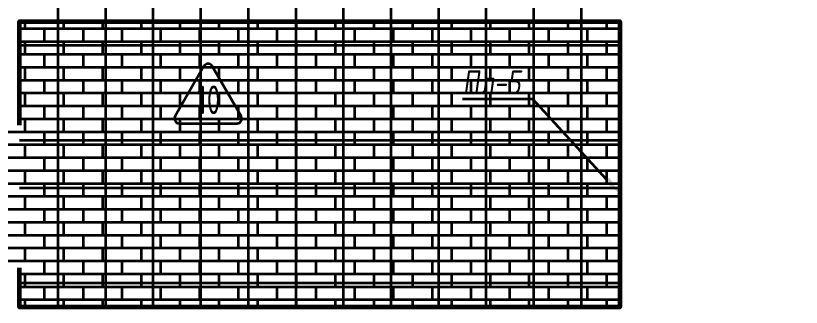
# Model space of a CAD drawing. Header units: millimetres. Extents: x -510890 to 418982, y -118257 to 141350.
# Drawn here: x -18232 to -9999, y -61676 to -58616 of the extents above; entities that cross this region are included whole.
import ezdxf
from ezdxf import colors
from ezdxf.entities.mleader import LeaderData, LeaderLine
from ezdxf.enums import TextEntityAlignment as Align
from ezdxf.math import Vec2, Vec3

# ---------------------------------------------------------------- set-up
doc = ezdxf.new("R2010")
doc.units = ezdxf.units.MM
doc.layers.add('АР_Площадь контур', color=220, linetype='Continuous', lineweight=35, plot=False)
doc.styles.add('ISOCPEUR', font='isocpeur.ttf', dxfattribs={"height": 800})
doc.styles.add('Архитект', font='isocpeur.ttf', dxfattribs={"width": 0.8, "oblique": 8})

msp = doc.modelspace()

# ---------------------------------------------------------------- hatches: boundary and pattern name
at = {"layer": 'АР_Площадь контур', "true_color": 0x000000, "transparency": 33554687}
h = msp.add_hatch(dxfattribs=at)
h.set_pattern_fill('ANSI37', color=18, scale=157, angle=45, style=0)
h.set_pattern_definition([(90, (-131938.25, -125721.33), (-498.475, 0), []), (180, (-131938.25, -125721.33), (-6e-14, -498.475), [])])
h.paths.add_polyline_path([(-11900.8, -60905.6), (-11900.8, -61675.6), (-18190.8, -61675.6), (-18190.8, -54630.7), (-18390.8, -54630.7), (-18390.8, -53130.7), (-18190.8, -53130.7), (-18190.8, -52630.6), (-11900.8, -52630.6)])
at = {"layer": 'АР_Площадь контур', "true_color": 0x636466}
h = msp.add_hatch(dxfattribs=at)
h.set_pattern_fill('AR-BRSTD', color=251, scale=2)
h.set_pattern_definition([(0, (2999.9, -126491.32), (0, 135.4836), []), (90, (2999.9, -126491.32), (-203.2, 135.4836), [135.4836, -135.4836])])
h.paths.add_polyline_path([(-11900.8, -61675.6), (-18190.8, -61675.6), (-18190.8, -61262.8), (-18390.8, -61262.8), (-18390.8, -59762.8), (-18190.8, -59762.8), (-18190.8, -58675.6), (-11900.8, -58675.6)])

# ---------------------------------------------------------------- linework, layer by layer
at = {"layer": 'АР_Площадь контур', "lineweight": 60}
msp.add_lwpolyline([(-18190.8, -59762.8), (-18190.8, -58675.6), (-11900.8, -58675.6), (-11900.8, -61675.6), (-18190.8, -61675.6), (-18190.8, -61262.8)], dxfattribs=at)
at = {"layer": 'АР_Площадь контур', "linetype": 'Continuous'}
msp.add_lwpolyline([(-16519.2, -59745.6), (-15913, -59745.6, 0.577349), (-15869.7, -59670.6), (-16172.8, -59145.6, 0.577354), (-16259.4, -59145.6), (-16562.5, -59670.6, 0.577349), (-16519.2, -59745.6, 0.000002)], format="xyb", dxfattribs=at)

# ---------------------------------------------------------------- texts
at = {"layer": 'АР_Площадь контур', "linetype": 'Continuous', "style": 'ISOCPEUR', "width": 0.7}
msp.add_text('10', height=300, dxfattribs=at).set_placement((-16210.7, -59648.8), align=Align.CENTER)

# ---------------------------------------------------------------- leaders
at = {"layer": 'АР_Площадь контур'}
ml = msp.add_multileader_mtext('Standard', dxfattribs=at)
ml.set_content('Пл-5', color=256, style='Архитект')
ml.set_leader_properties(color=256, linetype='ByLayer', lineweight=-1)
ml.build(insert=Vec2(0, 0))
ml.multileader.update_dxf_attribs({"text_left_attachment_type": 6, "text_right_attachment_type": 6, "dogleg_length": 25, "arrow_head_size": 200})
ctx = ml.context
ctx.base_point, ctx.char_height, ctx.arrow_head_size, ctx.landing_gap_size, ctx.plane_origin = Vec3(-19844.6, -60121.8), 250, 200, 100, Vec3(-32730.7, -60363.4)
ctx.left_attachment, ctx.right_attachment = 6, 6
notes = []
notes.append((ctx, [(0, (1, 1, 0), (-19009.3, -60121.8), (-1, 0), 25, [(1, [(-18390.8, -58910.8)], 0, [])])]))
ctx.mtext.insert, ctx.mtext.width, ctx.mtext.defined_height, ctx.mtext.line_spacing_style, ctx.mtext.flow_direction = Vec3(-19744.6, -59821.8), 3549.472, 1007.6, 2, 5
ml = msp.add_multileader_mtext('Standard', dxfattribs=at)
ml.set_content('Пл-5', color=256, style='Архитект')
ml.set_leader_properties(color=256, linetype='ByLayer', lineweight=-1)
ml.build(insert=Vec2(0, 0))
ml.multileader.update_dxf_attribs({"text_left_attachment_type": 6, "text_right_attachment_type": 6, "dogleg_length": 25, "arrow_head_size": 200})
ctx = ml.context
ctx.base_point, ctx.char_height, ctx.arrow_head_size, ctx.landing_gap_size, ctx.plane_origin = Vec3(-13648.9, -59490.2), 250, 200, 100, Vec3(-26535, -59731.8)
ctx.left_attachment, ctx.right_attachment = 6, 6
notes.append((ctx, [(0, (1, 1, 0), (-12813.7, -59490.2), (-1, 0), 25, [(1, [(-11900.8, -60484.4)], 0, [])])]))
ctx.mtext.insert, ctx.mtext.width, ctx.mtext.defined_height, ctx.mtext.line_spacing_style, ctx.mtext.flow_direction = Vec3(-13548.9, -59190.2), 3549.472, 1007.6, 2, 5
for ctx, leaders in notes:
    for number, flags, end, landing, length, lines in leaders:
        leader = LeaderData()
        leader.index, (leader.has_last_leader_line, leader.has_dogleg_vector, leader.attachment_direction) = number, flags
        leader.last_leader_point, leader.dogleg_vector, leader.dogleg_length = Vec3(end), Vec3(landing), length
        for number, points, colour, breaks in lines:
            line = LeaderLine()
            line.index, line.vertices, line.color, line.breaks = number, Vec3.list(points), colors.encode_raw_color(colour), breaks
            leader.lines.append(line)
        ctx.leaders.append(leader)

doc.saveas('drawing.dxf')
